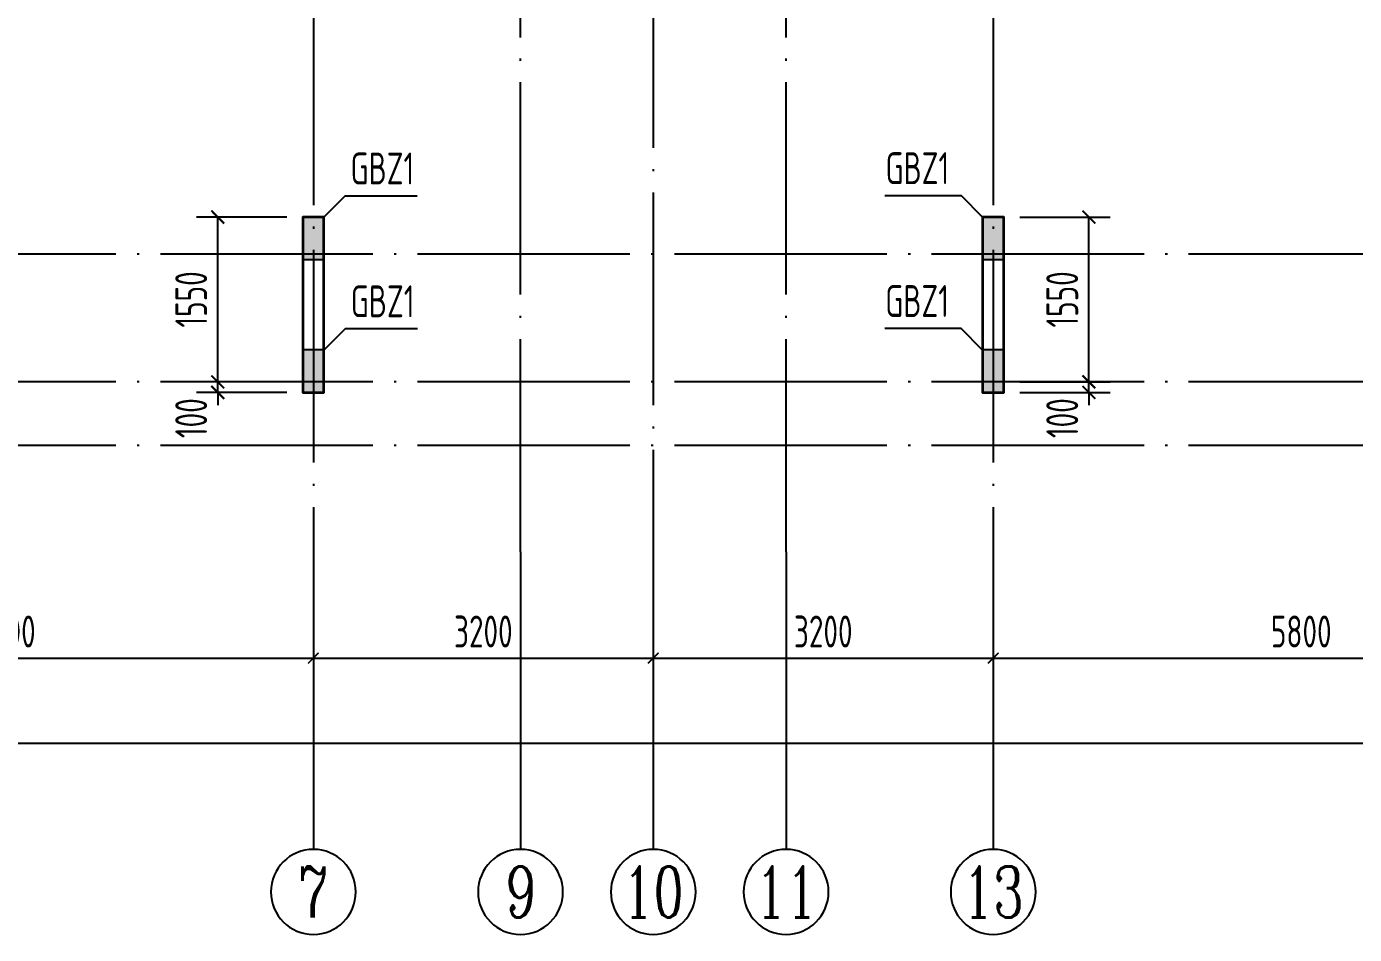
# Model space of a CAD drawing. Extents: x -668857 to 154266, y -275694 to 291306.
# Drawn here: x -333006 to -320505, y -79309 to -70767 of the extents above; entities that cross this region are included whole.
import ezdxf
from ezdxf.enums import TextEntityAlignment as Align

# ---------------------------------------------------------------- set-up
doc = ezdxf.new("R2010")
doc.units = 0
doc.header["$LTSCALE"] = 1000
doc.linetypes.add('DOTE', pattern=[2.42, 2, -0.2, 0.02, -0.2])
doc.layers.get('0').update_dxf_attribs({"linetype": 'CONTINUOUS'})
doc.layers.get('DEFPOINTS').update_dxf_attribs({"linetype": 'CONTINUOUS'})
for name, color, linetype in [('A-AXIS', 1, 'CONTINUOUS'), ('A-DOTE', 10, 'DOTE'), ('AXIS_NUM', 7, 'CONTINUOUS'), ('S-Q墙实线', 6, 'CONTINUOUS'), ('S-Q墙标注', 3, 'CONTINUOUS'), ('S-X详图填充', 252, 'CONTINUOUS'), ('S-X详图实线', 4, 'CONTINUOUS'), ('S-Y一般标注', 3, 'CONTINUOUS'), ('S-Z柱编号', 6, 'CONTINUOUS')]:
    doc.layers.add(name, color=color, linetype=linetype)
doc.styles.add('TSSD_Axis', font='complex.shx', dxfattribs={"width": 0.7, "bigfont": 'hztxt.shx'})
doc.styles.add('TSSD_DIMENSION', font='Tssdeng.shx', dxfattribs={"width": 0.7, "bigfont": 'tssdchn.shx'})
doc.styles.add('TSSD_REIN', font='tssdeng.shx', dxfattribs={"width": 0.7, "height": 300, "bigfont": 'tssdchn.shx'})
doc.styles.add('结构文字', font='zstxt.shx', dxfattribs={"width": 0.7, "bigfont": 'zshz.shx'})
doc.dimstyles.new('STRUCK', dxfattribs={"dimtxt": 400, "dimasz": 121, "dimexe": 200, "dimexo": 150, "dimgap": 115, "dimtad": 1, "dimdec": 0, "dimdsep": 46, "dimtxsty": '结构文字', "dimblk": 'ARCHTICK', "dimcen": 400, "dimclrd": 3, "dimclre": 3, "dimclrt": 7, "dimadec": 0, "dimazin": 0, "dimtfac": 1, "dimtdec": 0, "dimtix": 1, "dimtmove": 2, "dimatfit": 3, "dimldrblk": '_DIMX', "dimfxl": 0, "dimtolj": 1, "dimtzin": 0, "dimarcsym": 0})
doc.dimstyles.new('TSSD_100_100', dxfattribs={"dimtxt": 300, "dimasz": 100, "dimexe": 100, "dimexo": 250, "dimgap": 100, "dimtad": 1, "dimdec": 0, "dimzin": 0, "dimdsep": 46, "dimtxsty": 'TSSD_DIMENSION', "dimblk": 'ARCHTICK', "dimcen": 0, "dimdle": 100, "dimclrt": 7, "dimadec": 0, "dimazin": 0, "dimtfac": 1, "dimtdec": 0, "dimtix": 1, "dimtmove": 2, "dimatfit": 3, "dimldrblk": 'ARCHTICK', "dimfxl": 0, "dimtolj": 1, "dimtzin": 0, "dimarcsym": 0})

# ---------------------------------------------------------------- blocks, each defined once
blk = doc.blocks.new('_ArchTick')
at = {"color": 0, "linetype": 'ByBlock', "const_width": 0.15}
blk.add_lwpolyline([(-0.5, -0.5), (0.5, 0.5)], dxfattribs=at)
blk = doc.blocks.new('*D188')
at = {"layer": 'DEFPOINTS', "color": 0}
for p in [(8100, 3600), (13900, 3600), (13900, 2600)]:
    blk.add_point(p, dxfattribs=at)
at = {"layer": 'S-Y一般标注', "color": 0, "lineweight": -2}
for p, q in [((8100, 3350), (8100, 2500)), ((13900, 3350), (13900, 2500)), ((8000, 2600), (14000, 2600))]:
    blk.add_line(p, q, dxfattribs=at)
at = {"layer": 'S-Y一般标注', "color": 0, "lineweight": -2, "xscale": 100, "yscale": 100, "zscale": 100, "rotation": 180}
blk.add_blockref('_ArchTick', (8100, 2600), dxfattribs=at)
at = {"layer": 'S-Y一般标注', "color": 0, "lineweight": -2, "xscale": 100, "yscale": 100, "zscale": 100}
blk.add_blockref('_ArchTick', (13900, 2600), dxfattribs=at)
at = {"layer": 'S-Y一般标注', "color": 7, "insert": (11000, 2850), "char_height": 300, "attachment_point": 5, "style": 'TSSD_DIMENSION'}
blk.add_mtext('\\A1;5800', dxfattribs=at)
blk = doc.blocks.new('ts_axno')
at = {"color": 0, "linetype": 'ByBlock', "lineweight": -2}
blk.add_circle((0, 0), 0.5, dxfattribs=at)
at = {"color": 0, "linetype": 'ByBlock', "lineweight": -2, "style": 'TSSD_Axis', "width": 0.7}
blk.add_attdef('A', text='', height=0.6, dxfattribs=at).set_placement((0, 0), align=Align.MIDDLE_CENTER)
blk = doc.blocks.new('*D189')
at = {"layer": 'DEFPOINTS', "color": 0}
for p in [(17100, 3600), (20300, 3600), (20300, 2600)]:
    blk.add_point(p, dxfattribs=at)
at = {"layer": 'S-Y一般标注', "color": 0, "lineweight": -2}
for p, q in [((17100, 3350), (17100, 2500)), ((20300, 3350), (20300, 2500)), ((17000, 2600), (20400, 2600))]:
    blk.add_line(p, q, dxfattribs=at)
at = {"layer": 'S-Y一般标注', "color": 0, "lineweight": -2, "xscale": 100, "yscale": 100, "zscale": 100, "rotation": 180}
blk.add_blockref('_ArchTick', (17100, 2600), dxfattribs=at)
at = {"layer": 'S-Y一般标注', "color": 0, "lineweight": -2, "xscale": 100, "yscale": 100, "zscale": 100}
blk.add_blockref('_ArchTick', (20300, 2600), dxfattribs=at)
at = {"layer": 'S-Y一般标注', "color": 7, "insert": (18700, 2850), "char_height": 300, "attachment_point": 5, "style": 'TSSD_DIMENSION'}
blk.add_mtext('\\A1;3200', dxfattribs=at)
blk = doc.blocks.new('*D190')
at = {"layer": 'DEFPOINTS', "color": 0}
for p in [(20300, 3600), (26100, 3600), (26100, 2600)]:
    blk.add_point(p, dxfattribs=at)
at = {"layer": 'S-Y一般标注', "color": 0, "lineweight": -2}
for p, q in [((20300, 3350), (20300, 2500)), ((26100, 3350), (26100, 2500)), ((20200, 2600), (26200, 2600))]:
    blk.add_line(p, q, dxfattribs=at)
at = {"layer": 'S-Y一般标注', "color": 0, "lineweight": -2, "xscale": 100, "yscale": 100, "zscale": 100, "rotation": 180}
blk.add_blockref('_ArchTick', (20300, 2600), dxfattribs=at)
at = {"layer": 'S-Y一般标注', "color": 0, "lineweight": -2, "xscale": 100, "yscale": 100, "zscale": 100}
blk.add_blockref('_ArchTick', (26100, 2600), dxfattribs=at)
at = {"layer": 'S-Y一般标注', "color": 7, "insert": (23200, 2850), "char_height": 300, "attachment_point": 5, "style": 'TSSD_DIMENSION'}
blk.add_mtext('\\A1;5800', dxfattribs=at)
blk = doc.blocks.new('*D196')
at = {"layer": 'DEFPOINTS', "color": 0}
for p in [(4600, 3600), (54600, 3600), (54600, 1800)]:
    blk.add_point(p, dxfattribs=at)
at = {"layer": 'S-Y一般标注', "color": 0, "lineweight": -2}
for p, q in [((4600, 3350), (4600, 1700)), ((54600, 3350), (54600, 1700)), ((4500, 1800), (54700, 1800))]:
    blk.add_line(p, q, dxfattribs=at)
at = {"layer": 'S-Y一般标注', "color": 0, "lineweight": -2, "xscale": 100, "yscale": 100, "zscale": 100, "rotation": 180}
blk.add_blockref('_ArchTick', (4600, 1800), dxfattribs=at)
at = {"layer": 'S-Y一般标注', "color": 0, "lineweight": -2, "xscale": 100, "yscale": 100, "zscale": 100}
blk.add_blockref('_ArchTick', (54600, 1800), dxfattribs=at)
at = {"layer": 'S-Y一般标注', "color": 7, "insert": (29600, 2050), "char_height": 300, "attachment_point": 5, "style": 'TSSD_DIMENSION'}
blk.add_mtext('\\A1;50000', dxfattribs=at)
blk = doc.blocks.new('*D197')
at = {"layer": 'DEFPOINTS', "color": 0}
for p in [(13900, 3600), (17100, 3600), (17100, 2600)]:
    blk.add_point(p, dxfattribs=at)
at = {"layer": 'S-Y一般标注', "color": 0, "lineweight": -2}
for p, q in [((13900, 3350), (13900, 2500)), ((17100, 3350), (17100, 2500)), ((13800, 2600), (17200, 2600))]:
    blk.add_line(p, q, dxfattribs=at)
at = {"layer": 'S-Y一般标注', "color": 0, "lineweight": -2, "xscale": 100, "yscale": 100, "zscale": 100, "rotation": 180}
blk.add_blockref('_ArchTick', (13900, 2600), dxfattribs=at)
at = {"layer": 'S-Y一般标注', "color": 0, "lineweight": -2, "xscale": 100, "yscale": 100, "zscale": 100}
blk.add_blockref('_ArchTick', (17100, 2600), dxfattribs=at)
at = {"layer": 'S-Y一般标注', "color": 7, "insert": (15500, 2850), "char_height": 300, "attachment_point": 5, "style": 'TSSD_DIMENSION'}
blk.add_mtext('\\A1;3200', dxfattribs=at)
blk = doc.blocks.new('*D1817')
at = {"layer": 'DEFPOINTS', "color": 0}
for p in [(-331206, -74109), (-330406, -74109), (-330406, -74209)]:
    blk.add_point(p, dxfattribs=at)
at = {"layer": 'S-Q墙标注', "color": 3, "lineweight": -2}
for p, q in [((-331206, -74109), (-331206, -73988)), ((-330556, -74109), (-331406, -74109)), ((-331206, -74209), (-331206, -74109)), ((-330556, -74209), (-331406, -74209)), ((-331206, -74209), (-331206, -74330))]:
    blk.add_line(p, q, dxfattribs=at)
at = {"layer": 'S-Q墙标注', "color": 3, "lineweight": -2, "xscale": 121, "yscale": 121, "zscale": 121}
for p, rotation in [((-331206, -74109), 270), ((-331206, -74209), 90)]:
    blk.add_blockref('_ArchTick', p, dxfattribs=dict(at, rotation=rotation))
at = {"layer": 'S-Q墙标注', "color": 7, "insert": (-331456, -74451), "char_height": 300, "attachment_point": 5, "rotation": 90, "style": 'TSSD_REIN'}
blk.add_mtext('\\A1;100', dxfattribs=at)
blk = doc.blocks.new('_DIMX')
blk.add_line((-150, 0), (150, 0))
at = {"const_width": 50}
blk.add_lwpolyline([(-70, -70), (70, 70)], dxfattribs=at)
blk = doc.blocks.new('*D1818')
at = {"layer": 'DEFPOINTS', "color": 0}
for p in [(-331206, -72559), (-330406, -72559), (-330406, -74109)]:
    blk.add_point(p, dxfattribs=at)
at = {"layer": 'S-Q墙标注', "color": 3, "lineweight": -2}
for p, q in [((-330556, -72559), (-331406, -72559)), ((-331206, -74109), (-331206, -72559)), ((-330556, -74109), (-331406, -74109))]:
    blk.add_line(p, q, dxfattribs=at)
at = {"layer": 'S-Q墙标注', "color": 3, "lineweight": -2, "xscale": 121, "yscale": 121, "zscale": 121}
for p, rotation in [((-331206, -72559), 90), ((-331206, -74109), 270)]:
    blk.add_blockref('_ArchTick', p, dxfattribs=dict(at, rotation=rotation))
at = {"layer": 'S-Q墙标注', "color": 7, "insert": (-331456, -73334), "char_height": 300, "attachment_point": 5, "rotation": 90, "style": 'TSSD_REIN'}
blk.add_mtext('\\A1;1550', dxfattribs=at)
blk = doc.blocks.new('*D1838')
at = {"layer": 'DEFPOINTS', "color": 0}
for p in [(-323806, -74109), (-323006, -74109), (-323806, -74209)]:
    blk.add_point(p, dxfattribs=at)
at = {"layer": 'S-Q墙标注', "color": 3, "lineweight": -2}
for p, q in [((-323006, -74109), (-323006, -73988)), ((-323656, -74109), (-322806, -74109)), ((-323006, -74209), (-323006, -74109)), ((-323656, -74209), (-322806, -74209)), ((-323006, -74209), (-323006, -74330))]:
    blk.add_line(p, q, dxfattribs=at)
at = {"layer": 'S-Q墙标注', "color": 3, "lineweight": -2, "xscale": 121, "yscale": 121, "zscale": 121}
for p, rotation in [((-323006, -74109), 270), ((-323006, -74209), 90)]:
    blk.add_blockref('_ArchTick', p, dxfattribs=dict(at, rotation=rotation))
at = {"layer": 'S-Q墙标注', "color": 7, "insert": (-323256, -74451), "char_height": 300, "attachment_point": 5, "rotation": 90, "style": 'TSSD_REIN'}
blk.add_mtext('\\A1;100', dxfattribs=at)
blk = doc.blocks.new('*D1839')
at = {"layer": 'DEFPOINTS', "color": 0}
for p in [(-323806, -72559), (-323006, -72559), (-323806, -74109)]:
    blk.add_point(p, dxfattribs=at)
at = {"layer": 'S-Q墙标注', "color": 3, "lineweight": -2}
for p, q in [((-323656, -72559), (-322806, -72559)), ((-323006, -74109), (-323006, -72559)), ((-323656, -74109), (-322806, -74109))]:
    blk.add_line(p, q, dxfattribs=at)
at = {"layer": 'S-Q墙标注', "color": 3, "lineweight": -2, "xscale": 121, "yscale": 121, "zscale": 121}
for p, rotation in [((-323006, -72559), 90), ((-323006, -74109), 270)]:
    blk.add_blockref('_ArchTick', p, dxfattribs=dict(at, rotation=rotation))
at = {"layer": 'S-Q墙标注', "color": 7, "insert": (-323256, -73334), "char_height": 300, "attachment_point": 5, "rotation": 90, "style": 'TSSD_REIN'}
blk.add_mtext('\\A1;1550', dxfattribs=at)
blk = doc.blocks.new('20210726.16395156')
at = {"layer": 'A-AXIS'}
for p, q in [((13900, 3600), (13900, 800)), ((15850, 3600), (15850, 800)), ((17100, 3600), (17100, 800)), ((18350, 3600.1), (18350, 800.1)), ((20300, 3600), (20300, 800))]:
    blk.add_line(p, q, dxfattribs=at)
at = {"layer": 'A-DOTE'}
for p, q in [((13900.2, 13700), (13900, 3600)), ((20299.8, 13700), (20300, 3600)), ((15850, 3600), (15850, 11500)), ((18350, 3600.1), (18350, 11500)), ((17100, 9400), (17100, 3600)), ((55600, 6400), (3600, 6400)), ((55600, 5200), (3600, 5200)), ((55600, 4600), (3600, 4600))]:
    blk.add_line(p, q, dxfattribs=at)
at = {"layer": 'A-AXIS'}
ref = blk.add_blockref('ts_axno', (13900, 400), dxfattribs=dict(at, xscale=-800, yscale=800, zscale=800, rotation=180))
ref.add_attrib('5', '7', dxfattribs={"layer": 'AXIS_NUM', "height": 480, "style": 'TSSD_Axis', "width": 0.7}).set_placement((13900, 400), align=Align.MIDDLE_CENTER)
ref = blk.add_blockref('ts_axno', (15850, 400), dxfattribs=dict(at, xscale=-800, yscale=800, zscale=800, rotation=180))
ref.add_attrib('5', '9', dxfattribs={"layer": 'AXIS_NUM', "height": 480, "style": 'TSSD_Axis', "width": 0.7}).set_placement((15850, 400), align=Align.MIDDLE_CENTER)
ref = blk.add_blockref('ts_axno', (17100, 400), dxfattribs=dict(at, xscale=-800, yscale=800, zscale=800, rotation=180))
ref.add_attrib('8', '10', dxfattribs={"layer": 'AXIS_NUM', "height": 480, "style": 'TSSD_Axis', "width": 0.7}).set_placement((17100, 400), align=Align.MIDDLE_CENTER)
ref = blk.add_blockref('ts_axno', (18350, 400.1), dxfattribs=dict(at, xscale=-800, yscale=800, zscale=800, rotation=180))
ref.add_attrib('5', '11', dxfattribs={"layer": 'AXIS_NUM', "height": 480, "style": 'TSSD_Axis', "width": 0.7}).set_placement((18350, 400.1), align=Align.MIDDLE_CENTER)
ref = blk.add_blockref('ts_axno', (20300, 400), dxfattribs=dict(at, xscale=-800, yscale=800, zscale=800, rotation=180))
ref.add_attrib('8', '13', dxfattribs={"layer": 'AXIS_NUM', "height": 480, "style": 'TSSD_Axis', "width": 0.7}).set_placement((20300, 400), align=Align.MIDDLE_CENTER)
at = {"layer": 'S-Y一般标注'}
for base, p1, p2, picture, middle in [((54600, 1800), (4600, 3600), (54600, 3600), '*D196', (29600, 2050)), ((13900, 2600), (8100, 3600), (13900, 3600), '*D188', (11000, 2850)), ((17100, 2600), (13900, 3600), (17100, 3600), '*D197', (15500, 2850)), ((20300, 2600), (17100, 3600), (20300, 3600), '*D189', (18700, 2850)), ((26100, 2600), (20300, 3600), (26100, 3600), '*D190', (23200, 2850))]:
    dim = blk.add_linear_dim(base=base, p1=p1, p2=p2, dimstyle='TSSD_100_100', dxfattribs=at)
    dim.commit()
    dim.dimension.update_dxf_attribs({"geometry": picture, "text_midpoint": middle})

msp = doc.modelspace()

# ---------------------------------------------------------------- hatches: boundary and pattern name
at = {"layer": 'S-X详图填充'}
h = msp.add_hatch(color=256, dxfattribs=at)
h.dxf.hatch_style = 1
h.paths.add_polyline_path([(-330408.38, -72958.62), (-330208.38, -72958.62), (-330208.38, -72558.62), (-330408.38, -72558.62)])
h = msp.add_hatch(color=256, dxfattribs=at)
h.dxf.hatch_style = 1
h.paths.add_polyline_path([(-324008.42, -72958.62), (-323808.42, -72958.62), (-323808.42, -72558.62), (-324008.42, -72558.62)])
h = msp.add_hatch(color=256, dxfattribs=at)
h.dxf.hatch_style = 1
h.paths.add_polyline_path([(-330405.89, -74208.62), (-330205.89, -74208.62), (-330205.89, -73808.62), (-330405.89, -73808.62)])
h = msp.add_hatch(color=256, dxfattribs=at)
h.dxf.hatch_style = 1
h.paths.add_polyline_path([(-324005.91, -74208.62), (-323805.91, -74208.62), (-323805.91, -73808.62), (-324005.91, -73808.62)])

# ---------------------------------------------------------------- linework, layer by layer
at = {"layer": 'S-Q墙实线', "lineweight": 35}
for points in [[(-330205.86, -72908.61), (-330205.89, -72558.62), (-330405.89, -72558.63), (-330405.86, -72908.62)], [(-323805.91, -72908.61), (-323805.91, -72558.63), (-324005.91, -72558.63), (-324005.91, -72908.61)], [(-330405.86, -72908.61), (-330405.89, -74208.62), (-330205.89, -74208.62), (-330205.86, -72908.62)], [(-324005.91, -72908.61), (-324005.91, -74208.62), (-323805.91, -74208.62), (-323805.91, -72908.61)]]:
    msp.add_lwpolyline(points, dxfattribs=at)
at = {"layer": 'S-X详图实线'}
for points in [[(-330408.38, -72958.62), (-330208.38, -72958.62), (-330208.38, -72558.62), (-330408.38, -72558.62), (-330408.38, -72958.62)], [(-324008.42, -72958.62), (-323808.42, -72958.62), (-323808.42, -72558.62), (-324008.42, -72558.62), (-324008.42, -72958.62)], [(-330405.89, -74208.62), (-330205.89, -74208.62), (-330205.89, -73808.62), (-330405.89, -73808.62), (-330405.89, -74208.62)], [(-324005.91, -74208.62), (-323805.91, -74208.62), (-323805.91, -73808.62), (-324005.91, -73808.62), (-324005.91, -74208.62)]]:
    msp.add_lwpolyline(points, close=True, dxfattribs=at)
at = {"layer": 'S-Z柱编号', "color": 7}
for points in [[(-330205.89, -72558.62), (-330005.89, -72358.62), (-329327.28, -72358.62)], [(-324005.89, -72558.62), (-324205.89, -72358.62), (-324925.1, -72358.62)], [(-330203.4, -73808.62), (-330003.4, -73608.62), (-329324.79, -73608.62)], [(-324008.4, -73808.62), (-324208.4, -73608.62), (-324927.61, -73608.62)]]:
    msp.add_lwpolyline(points, dxfattribs=at)

# ---------------------------------------------------------------- block references
at = {"layer": 'A-DOTE'}
msp.add_blockref('20210726.16395156', (-344205.9, -79308.66), dxfattribs=at)

# ---------------------------------------------------------------- texts
at = {"layer": 'S-Z柱编号', "color": 7, "style": 'TSSD_REIN', "width": 0.7}
for p in [(-329956.05, -72341.87), (-324919.74, -72339.12), (-329953.56, -73591.87), (-324922.25, -73589.12)]:
    msp.add_text('GBZ1', height=300, dxfattribs=at).set_placement(p, align=Align.BOTTOM_LEFT)

# ---------------------------------------------------------------- dimensions: what is measured, and where the dimension line sits
at = {"layer": 'S-Q墙标注'}
for base, p1, p2, picture, middle in [((-331205.89, -72558.62), (-330405.89, -74108.61), (-330405.89, -72558.62), '*D1818', (-331455.89, -73333.62)), ((-323005.91, -72558.62), (-323805.91, -74108.61), (-323805.91, -72558.62), '*D1839', (-323255.91, -73333.62))]:
    dim = msp.add_linear_dim(base=base, p1=p1, p2=p2, angle=90, dimstyle='STRUCK', override={"dimtxt": 300, "dimgap": 100, "dimtxsty": 'TSSD_REIN'}, dxfattribs=at)
    dim.commit()
    dim.dimension.update_dxf_attribs({"geometry": picture, "text_midpoint": middle})
for base, p1, p2, picture, middle in [((-331205.89, -74108.61), (-330405.89, -74208.62), (-330405.89, -74108.61), '*D1817', (-331455.89, -74450.54)), ((-323005.91, -74108.61), (-323805.91, -74208.62), (-323805.91, -74108.61), '*D1838', (-323255.91, -74450.54))]:
    dim = msp.add_linear_dim(base=base, p1=p1, p2=p2, angle=90, dimstyle='STRUCK', override={"dimtxt": 300, "dimgap": 100, "dimtxsty": 'TSSD_REIN'}, dxfattribs=at)
    dim.commit()
    dim.dimension.update_dxf_attribs({"geometry": picture, "text_midpoint": middle, "dimtype": 160})

doc.saveas('drawing.dxf')
